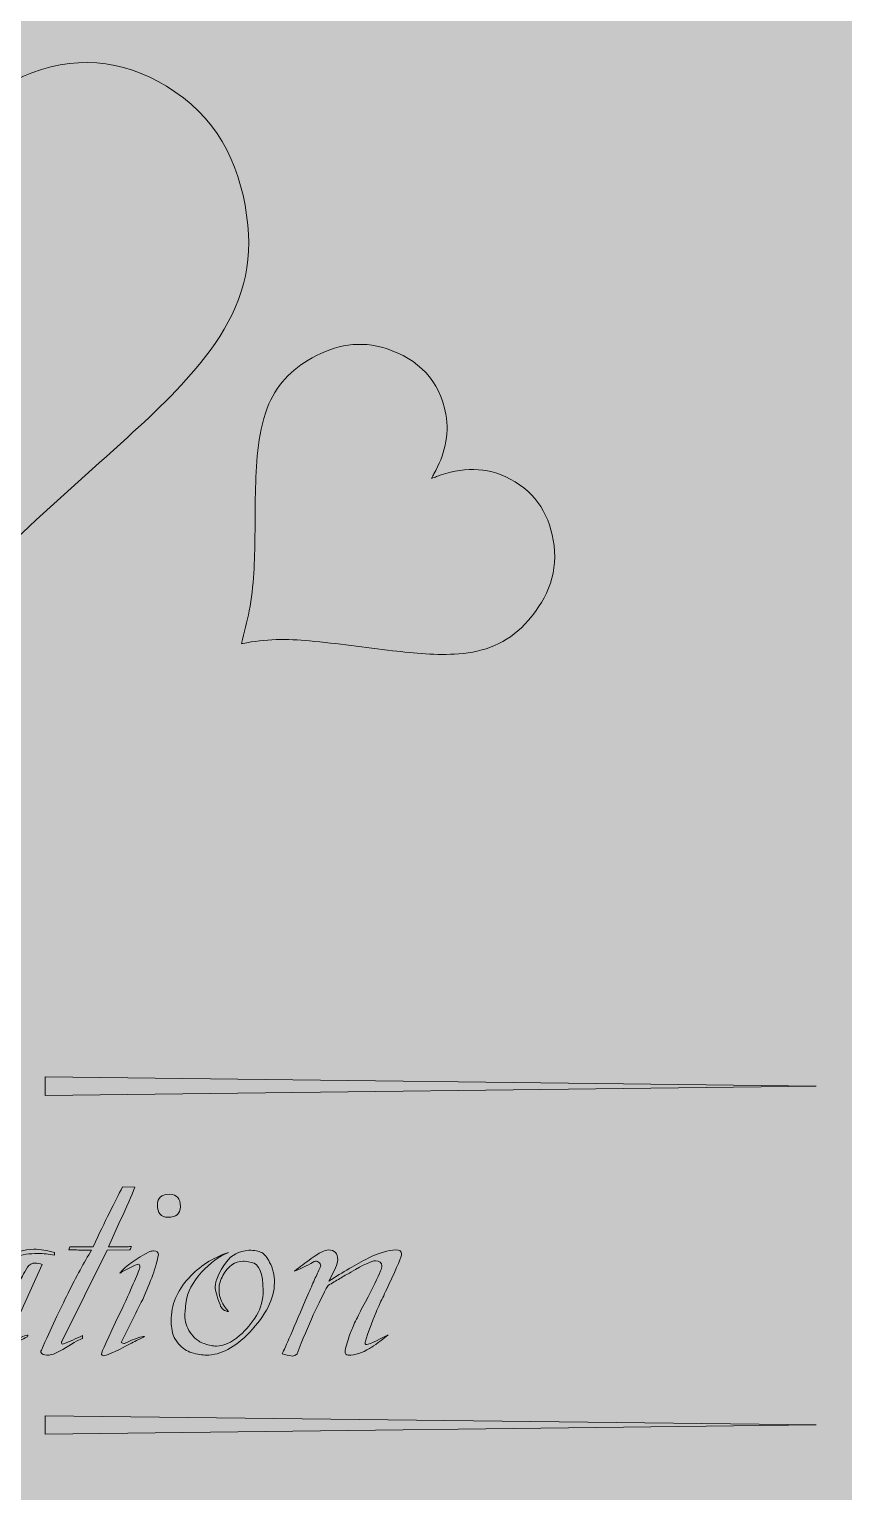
# Model space of a CAD drawing. Extents: x 207 to 1713, y -1033 to -34.
# Drawn here: x 1360.9 to 1504.3, y -791.5 to -533.9 of the extents above; entities that cross this region are included whole.
import ezdxf

# ---------------------------------------------------------------- set-up
doc = ezdxf.new("R2010")
doc.units = 0
doc.header["$MEASUREMENT"] = 0
doc.layers.add('Layer 1', color=7, linetype='Continuous', lineweight=0)

# ---------------------------------------------------------------- blocks, each defined once
blk = doc.blocks.new('Block_2')
at = {"layer": 'Layer 1', "true_color": 0xf15a24, "transparency": 33554687}
h = blk.add_hatch(color=20, dxfattribs=at)
h.dxf.hatch_style = 2
edge = h.paths.add_edge_path()
edge.add_spline(control_points=[(1344.89, -640.74), (1342.77, -637.76), (1340.82, -634.78), (1338.62, -631.99), (1333.62, -625.67), (1327.69, -620.26), (1321.7, -614.91), (1314.96, -608.9), (1308, -603.14), (1301.83, -596.51), (1298.66, -593.1), (1295.83, -589.44), (1293.55, -585.36), (1289.81, -578.63), (1289.32, -571.48), (1290.81, -564.11), (1292.52, -555.69), (1296.62, -548.72), (1304.07, -544.23), (1313.28, -538.69), (1322.84, -538.04), (1332.3, -543.62), (1338.21, -547.1), (1341.87, -552.53), (1344.2, -558.9), (1344.36, -559.36), (1344.53, -559.82), (1344.78, -560.51), (1345.04, -559.82), (1345.21, -559.33), (1345.39, -558.85), (1348.38, -550.92), (1353.25, -544.66), (1361.37, -541.59), (1370.28, -538.23), (1378.78, -539.63), (1386.54, -544.91), (1394.77, -550.51), (1398.39, -558.76), (1399.4, -568.43), (1400.27, -576.75), (1397.6, -583.94), (1392.74, -590.5), (1388.52, -596.2), (1383.41, -601.05), (1378.18, -605.79), (1371.6, -611.76), (1364.93, -617.64), (1358.47, -623.74), (1353.28, -628.64), (1348.72, -634.12), (1345.17, -640.37), (1345.09, -640.52), (1344.96, -640.65), (1344.89, -640.74)], knot_values=[0, 0, 0, 0, 1, 1, 1, 2, 2, 2, 3, 3, 3, 4, 4, 4, 5, 5, 5, 6, 6, 6, 7, 7, 7, 8, 8, 8, 9, 9, 9, 10, 10, 10, 11, 11, 11, 12, 12, 12, 13, 13, 13, 14, 14, 14, 15, 15, 15, 16, 16, 16, 17, 17, 17, 18, 18, 18, 18], degree=3, periodic=0)
h = blk.add_hatch(color=20, dxfattribs=at)
h.dxf.hatch_style = 2
edge = h.paths.add_edge_path()
edge.add_spline(control_points=[(1398.25, -642.1), (1398.73, -640.14), (1399.27, -638.24), (1399.64, -636.32), (1400.47, -631.95), (1400.58, -627.51), (1400.65, -623.08), (1400.72, -618.09), (1400.61, -613.1), (1401.15, -608.13), (1401.43, -605.57), (1401.93, -603.07), (1402.81, -600.64), (1404.27, -596.64), (1407.07, -593.85), (1410.7, -591.81), (1414.83, -589.48), (1419.22, -588.67), (1423.79, -590.16), (1429.43, -592), (1433.16, -595.75), (1434.25, -601.72), (1434.93, -605.45), (1433.99, -608.94), (1432.17, -612.22), (1432.04, -612.45), (1431.91, -612.69), (1431.71, -613.04), (1432.09, -612.9), (1432.36, -612.8), (1432.63, -612.7), (1437.01, -611.08), (1441.39, -610.85), (1445.61, -613.13), (1450.24, -615.63), (1452.72, -619.69), (1453.32, -624.84), (1453.96, -630.3), (1451.83, -634.79), (1448.16, -638.71), (1445, -642.08), (1441.03, -643.57), (1436.53, -643.91), (1432.63, -644.21), (1428.75, -643.83), (1424.88, -643.36), (1420.01, -642.77), (1415.15, -642.11), (1410.26, -641.62), (1406.34, -641.23), (1402.4, -641.3), (1398.51, -642.09), (1398.42, -642.1), (1398.32, -642.1), (1398.25, -642.1)], knot_values=[0, 0, 0, 0, 1, 1, 1, 2, 2, 2, 3, 3, 3, 4, 4, 4, 5, 5, 5, 6, 6, 6, 7, 7, 7, 8, 8, 8, 9, 9, 9, 10, 10, 10, 11, 11, 11, 12, 12, 12, 13, 13, 13, 14, 14, 14, 15, 15, 15, 16, 16, 16, 17, 17, 17, 18, 18, 18, 18], degree=3, periodic=0)
at = {"layer": 'Layer 1'}
for points in [[(1344.89, -640.74), (1342.77, -637.76), (1340.82, -634.78), (1338.62, -631.99), (1333.62, -625.67), (1327.69, -620.26), (1321.7, -614.91), (1314.96, -608.9), (1308, -603.14), (1301.83, -596.51), (1298.66, -593.1), (1295.83, -589.44), (1293.55, -585.36), (1289.81, -578.63), (1289.32, -571.48), (1290.81, -564.11), (1292.52, -555.69), (1296.62, -548.72), (1304.07, -544.23), (1313.28, -538.69), (1322.84, -538.04), (1332.3, -543.62), (1338.21, -547.1), (1341.87, -552.53), (1344.2, -558.9), (1344.36, -559.36), (1344.53, -559.82), (1344.78, -560.51), (1345.04, -559.82), (1345.21, -559.33), (1345.39, -558.85), (1348.38, -550.92), (1353.25, -544.66), (1361.37, -541.59), (1370.28, -538.23), (1378.78, -539.63), (1386.54, -544.91), (1394.77, -550.51), (1398.39, -558.76), (1399.4, -568.43), (1400.27, -576.75), (1397.6, -583.94), (1392.74, -590.5), (1388.52, -596.2), (1383.41, -601.05), (1378.18, -605.79), (1371.6, -611.76), (1364.93, -617.64), (1358.47, -623.74), (1353.28, -628.64), (1348.72, -634.12), (1345.17, -640.37), (1345.09, -640.52), (1344.96, -640.65), (1344.89, -640.74)], [(1398.25, -642.1), (1398.73, -640.14), (1399.27, -638.24), (1399.64, -636.32), (1400.47, -631.95), (1400.58, -627.51), (1400.65, -623.08), (1400.72, -618.09), (1400.61, -613.1), (1401.15, -608.13), (1401.43, -605.57), (1401.93, -603.07), (1402.81, -600.64), (1404.27, -596.64), (1407.07, -593.85), (1410.7, -591.81), (1414.83, -589.48), (1419.22, -588.67), (1423.79, -590.16), (1429.43, -592), (1433.16, -595.75), (1434.25, -601.72), (1434.93, -605.45), (1433.99, -608.94), (1432.17, -612.22), (1432.04, -612.45), (1431.91, -612.69), (1431.71, -613.04), (1432.09, -612.9), (1432.36, -612.8), (1432.63, -612.7), (1437.01, -611.08), (1441.39, -610.85), (1445.61, -613.13), (1450.24, -615.63), (1452.72, -619.69), (1453.32, -624.84), (1453.96, -630.3), (1451.83, -634.79), (1448.16, -638.71), (1445, -642.08), (1441.03, -643.57), (1436.53, -643.91), (1432.63, -644.21), (1428.75, -643.83), (1424.88, -643.36), (1420.01, -642.77), (1415.15, -642.11), (1410.26, -641.62), (1406.34, -641.23), (1402.4, -641.3), (1398.51, -642.09), (1398.42, -642.1), (1398.32, -642.1), (1398.25, -642.1)]]:
    blk.add_open_spline(points, degree=3, knots=[0, 0, 0, 0, 1, 1, 1, 2, 2, 2, 3, 3, 3, 4, 4, 4, 5, 5, 5, 6, 6, 6, 7, 7, 7, 8, 8, 8, 9, 9, 9, 10, 10, 10, 11, 11, 11, 12, 12, 12, 13, 13, 13, 14, 14, 14, 15, 15, 15, 16, 16, 16, 17, 17, 17, 18, 18, 18, 18], dxfattribs=at)
blk = doc.blocks.new('Block_4')
at = {"layer": 'Layer 1', "true_color": 0x000000, "transparency": 33554687}
h = blk.add_hatch(color=18, dxfattribs=at)
h.dxf.hatch_style = 2
edge = h.paths.add_edge_path()
edge.add_spline(control_points=[(1379.46, -737.86), (1378.94, -739.36), (1378.09, -741.32), (1376.93, -743.72), (1376.93, -743.72), (1374.84, -748.33), (1374.84, -748.33), (1374.84, -748.33), (1377.49, -748.33), (1377.49, -748.33), (1377.75, -748.33), (1378, -748.33), (1378.22, -748.33), (1378.45, -748.33), (1378.67, -748.31), (1378.9, -748.28), (1378.86, -748.39), (1378.77, -748.6), (1378.62, -748.9), (1378.62, -748.9), (1374.62, -748.95), (1374.62, -748.95), (1374.62, -748.95), (1366.62, -765), (1366.62, -765), (1366.59, -765.07), (1366.57, -765.15), (1366.57, -765.22), (1366.57, -765.41), (1366.64, -765.51), (1366.79, -765.51), (1367.96, -765.02), (1369.12, -764.51), (1370.28, -763.99), (1370.28, -763.99), (1370.28, -764.49), (1370.28, -764.49), (1369.83, -764.6), (1368.84, -765.15), (1367.3, -766.12), (1365.87, -766.99), (1364.9, -767.42), (1364.37, -767.42), (1363.21, -767.42), (1362.76, -767.12), (1363.02, -766.52), (1364.71, -762.77), (1366.28, -759.43), (1367.72, -756.53), (1369.17, -753.62), (1370.55, -751.09), (1371.86, -748.95), (1371.64, -748.95), (1371.34, -748.95), (1370.96, -748.95), (1370.62, -748.95), (1370.26, -748.94), (1369.86, -748.92), (1369.47, -748.91), (1369.08, -748.9), (1368.71, -748.9), (1368.37, -748.9), (1368.09, -748.9), (1367.86, -748.9), (1367.86, -748.9), (1368.03, -748.33), (1368.03, -748.33), (1368.03, -748.33), (1372.14, -748.33), (1372.14, -748.33), (1373.19, -746.08), (1374.15, -744.08), (1375.01, -742.34), (1375.88, -740.59), (1376.65, -739.08), (1377.32, -737.8), (1377.32, -737.8), (1379.46, -737.86), (1379.46, -737.86)], knot_values=[0, 0, 0, 0, 1, 1, 1, 2, 2, 2, 3, 3, 3, 4, 4, 4, 5, 5, 5, 6, 6, 6, 7, 7, 7, 8, 8, 8, 9, 9, 9, 10, 10, 10, 11, 11, 11, 12, 12, 12, 13, 13, 13, 14, 14, 14, 15, 15, 15, 16, 16, 16, 17, 17, 17, 18, 18, 18, 19, 19, 19, 20, 20, 20, 21, 21, 21, 22, 22, 22, 23, 23, 23, 24, 24, 24, 25, 25, 25, 26, 26, 26, 26], degree=3, periodic=0)
h = blk.add_hatch(color=18, dxfattribs=at)
h.dxf.hatch_style = 2
edge = h.paths.add_edge_path()
edge.add_spline(control_points=[(1387.51, -741.3), (1387.51, -742.53), (1386.78, -743.15), (1385.32, -743.15), (1384.08, -743.15), (1383.46, -742.42), (1383.46, -740.96), (1383.46, -739.72), (1384.19, -739.1), (1385.65, -739.1), (1386.89, -739.1), (1387.51, -739.83), (1387.51, -741.3)], knot_values=[0, 0, 0, 0, 1, 1, 1, 2, 2, 2, 3, 3, 3, 4, 4, 4, 4], degree=3, periodic=0)
edge = h.paths.add_edge_path()
edge.add_spline(control_points=[(1382.78, -749.07), (1383.38, -749.07), (1383.66, -749.29), (1383.63, -749.74), (1383.44, -750.79), (1383.11, -751.97), (1382.64, -753.29), (1382.17, -754.6), (1381.58, -756.05), (1380.87, -757.62), (1380.23, -758.9), (1379.6, -760.17), (1378.98, -761.42), (1378.36, -762.68), (1377.73, -763.95), (1377.1, -765.22), (1377.17, -765.26), (1377.27, -765.29), (1377.38, -765.31), (1377.49, -765.33), (1377.58, -765.36), (1377.66, -765.39), (1379.5, -764.49), (1380.68, -764.08), (1381.21, -764.15), (1381.02, -764.23), (1380.62, -764.43), (1380, -764.75), (1379.38, -765.06), (1378.52, -765.51), (1377.43, -766.07), (1375.56, -767.04), (1374.41, -767.53), (1374, -767.53), (1373.74, -767.53), (1373.61, -767.42), (1373.61, -767.19), (1373.61, -766.93), (1374.69, -764.55), (1376.87, -760.04), (1377.85, -757.94), (1378.63, -756.23), (1379.21, -754.89), (1379.79, -753.56), (1380.17, -752.59), (1380.36, -751.99), (1380.4, -751.62), (1380.32, -751.43), (1380.14, -751.43), (1379.87, -751.43), (1379.33, -751.65), (1378.5, -752.11), (1377.98, -752.37), (1377.58, -752.58), (1377.32, -752.72), (1377.06, -752.88), (1376.89, -752.97), (1376.82, -753.01), (1377.98, -751.65), (1379.74, -750.38), (1382.11, -749.18), (1382.41, -749.1), (1382.63, -749.07), (1382.78, -749.07)], knot_values=[0, 0, 0, 0, 1, 1, 1, 2, 2, 2, 3, 3, 3, 4, 4, 4, 5, 5, 5, 6, 6, 6, 7, 7, 7, 8, 8, 8, 9, 9, 9, 10, 10, 10, 11, 11, 11, 12, 12, 12, 13, 13, 13, 14, 14, 14, 15, 15, 15, 16, 16, 16, 17, 17, 17, 18, 18, 18, 19, 19, 19, 20, 20, 20, 21, 21, 21, 21], degree=3, periodic=0)
h = blk.add_hatch(color=18, dxfattribs=at)
h.dxf.hatch_style = 2
edge = h.paths.add_edge_path()
edge.add_spline(control_points=[(1365.33, -749.8), (1364.84, -749.72), (1364.36, -749.66), (1363.89, -749.6), (1363.42, -749.54), (1362.93, -749.52), (1362.4, -749.52), (1359.62, -749.52), (1356.87, -750.3), (1354.13, -751.88), (1351.46, -753.42), (1349.28, -755.33), (1347.59, -757.62), (1347.29, -758), (1347.01, -758.37), (1346.75, -758.75), (1346.49, -759.12), (1346.21, -759.52), (1345.91, -759.93), (1345.27, -760.98), (1344.95, -761.86), (1344.95, -762.58), (1344.95, -763.33), (1345.18, -763.94), (1345.65, -764.41), (1346.12, -764.88), (1346.73, -765.11), (1347.48, -765.11), (1349.17, -765.11), (1351.27, -763.95), (1353.79, -761.62), (1355.63, -759.82), (1357.6, -757.12), (1359.7, -753.51), (1359.96, -752.99), (1360.25, -752.47), (1360.57, -751.96), (1360.89, -751.46), (1361.35, -751.2), (1361.95, -751.2), (1362.33, -751.2), (1362.74, -751.3), (1363.19, -751.49), (1363.19, -751.49), (1357.17, -764.72), (1357.17, -764.72), (1357.09, -765.02), (1357.2, -765.17), (1357.5, -765.17), (1357.65, -765.17), (1358.41, -764.83), (1359.76, -764.15), (1360.21, -763.97), (1360.51, -763.89), (1360.66, -763.93), (1360.62, -764), (1360.6, -764.1), (1360.6, -764.21), (1360.41, -764.29), (1360.04, -764.46), (1359.47, -764.75), (1358.91, -765.03), (1358.2, -765.43), (1357.34, -765.96), (1355.72, -766.93), (1354.69, -767.42), (1354.24, -767.42), (1353.86, -767.42), (1353.68, -767.18), (1353.68, -766.69), (1353.68, -765.56), (1353.98, -764.38), (1354.58, -763.14), (1354.61, -763.07), (1354.78, -762.77), (1355.08, -762.24), (1355.38, -761.71), (1355.81, -760.93), (1356.38, -759.87), (1355.85, -760.44), (1355.17, -761.12), (1354.32, -761.93), (1353.48, -762.74), (1352.51, -763.69), (1351.42, -764.77), (1349.43, -766.54), (1347.46, -767.42), (1345.51, -767.42), (1344.2, -767.42), (1343.2, -767.08), (1342.53, -766.41), (1342.08, -766.03), (1341.85, -765.51), (1341.85, -764.83), (1341.85, -761.53), (1343.11, -758.54), (1345.62, -755.88), (1347.91, -753.4), (1350.71, -751.64), (1354.01, -750.59), (1357.73, -749.38), (1360.28, -748.78), (1361.67, -748.78), (1362.87, -748.78), (1364.09, -748.97), (1365.33, -749.35), (1365.33, -749.35), (1365.33, -749.8), (1365.33, -749.8)], knot_values=[0, 0, 0, 0, 1, 1, 1, 2, 2, 2, 3, 3, 3, 4, 4, 4, 5, 5, 5, 6, 6, 6, 7, 7, 7, 8, 8, 8, 9, 9, 9, 10, 10, 10, 11, 11, 11, 12, 12, 12, 13, 13, 13, 14, 14, 14, 15, 15, 15, 16, 16, 16, 17, 17, 17, 18, 18, 18, 19, 19, 19, 20, 20, 20, 21, 21, 21, 22, 22, 22, 23, 23, 23, 24, 24, 24, 25, 25, 25, 26, 26, 26, 27, 27, 27, 28, 28, 28, 29, 29, 29, 30, 30, 30, 31, 31, 31, 32, 32, 32, 33, 33, 33, 34, 34, 34, 35, 35, 35, 36, 36, 36, 36], degree=3, periodic=0)
h = blk.add_hatch(color=18, dxfattribs=at)
h.dxf.hatch_style = 2
edge = h.paths.add_edge_path()
edge.add_spline(control_points=[(1401.84, -749.37), (1402.35, -749.66), (1402.81, -750.23), (1403.22, -751.09), (1403.78, -752.07), (1404.07, -753.27), (1404.07, -754.69), (1404.07, -757.47), (1402.6, -760.38), (1399.67, -763.42), (1397.12, -766.09), (1394.59, -767.42), (1392.07, -767.42), (1391.4, -767.42), (1390.51, -767.27), (1389.43, -766.97), (1389.05, -766.86), (1388.67, -766.67), (1388.27, -766.41), (1387.88, -766.14), (1387.53, -765.83), (1387.23, -765.48), (1386.93, -765.12), (1386.67, -764.74), (1386.44, -764.32), (1386.22, -763.91), (1386.08, -763.52), (1386.05, -763.14), (1385.94, -762.47), (1385.88, -762.03), (1385.88, -761.85), (1385.88, -761.85), (1385.88, -761.4), (1385.88, -761.4), (1385.88, -758.58), (1386.91, -756.07), (1388.98, -753.85), (1390.85, -751.79), (1393.18, -750.28), (1395.96, -749.35), (1394.34, -750.02), (1392.77, -751.19), (1391.23, -752.84), (1389.65, -754.6), (1388.75, -756.31), (1388.53, -757.96), (1388.45, -758.6), (1388.39, -759.11), (1388.36, -759.51), (1388.32, -759.9), (1388.3, -760.19), (1388.3, -760.38), (1388.3, -761.47), (1388.61, -762.48), (1389.23, -763.42), (1389.85, -764.36), (1390.67, -765.02), (1391.68, -765.39), (1392.58, -765.69), (1393.31, -765.84), (1393.87, -765.84), (1395.11, -765.84), (1396.46, -765.22), (1397.93, -763.99), (1399.13, -762.93), (1400.12, -761.75), (1400.91, -760.44), (1401.7, -759.12), (1402.09, -757.66), (1402.09, -756.05), (1402.09, -753.01), (1401.4, -751.35), (1400.01, -751.09), (1399.26, -750.94), (1398.77, -750.87), (1398.55, -750.87), (1397.12, -750.87), (1395.94, -751.71), (1395, -753.4), (1394.55, -754.15), (1394.32, -754.96), (1394.32, -755.82), (1394.32, -757.32), (1394.89, -758.64), (1396.01, -759.76), (1395.26, -759.69), (1394.76, -759.28), (1394.49, -758.52), (1393.93, -757.02), (1393.65, -755.97), (1393.65, -755.37), (1393.65, -754.32), (1394.31, -752.86), (1395.62, -750.98), (1396.48, -749.78), (1397.8, -749.1), (1399.56, -748.95), (1400.57, -748.95), (1401.33, -749.09), (1401.84, -749.37)], knot_values=[0, 0, 0, 0, 1, 1, 1, 2, 2, 2, 3, 3, 3, 4, 4, 4, 5, 5, 5, 6, 6, 6, 7, 7, 7, 8, 8, 8, 9, 9, 9, 10, 10, 10, 11, 11, 11, 12, 12, 12, 13, 13, 13, 14, 14, 14, 15, 15, 15, 16, 16, 16, 17, 17, 17, 18, 18, 18, 19, 19, 19, 20, 20, 20, 21, 21, 21, 22, 22, 22, 23, 23, 23, 24, 24, 24, 25, 25, 25, 26, 26, 26, 27, 27, 27, 28, 28, 28, 29, 29, 29, 30, 30, 30, 31, 31, 31, 32, 32, 32, 33, 33, 33, 33], degree=3, periodic=0)
h = blk.add_hatch(color=18, dxfattribs=at)
h.dxf.hatch_style = 2
edge = h.paths.add_edge_path()
edge.add_spline(control_points=[(1425.4, -748.9), (1426.12, -748.9), (1426.47, -749.12), (1426.47, -749.57), (1426.47, -750.02), (1425.72, -751.82), (1424.22, -754.98), (1423.7, -756.14), (1423.24, -757.13), (1422.84, -757.93), (1422.45, -758.74), (1422.16, -759.39), (1421.97, -759.87), (1421.18, -761.75), (1420.56, -763.44), (1420.11, -764.94), (1420, -765.36), (1420.07, -765.56), (1420.34, -765.56), (1420.6, -765.56), (1421.2, -765.32), (1422.14, -764.83), (1423.34, -764.23), (1424, -763.91), (1424.11, -763.87), (1422.27, -765.3), (1421.18, -766.09), (1420.84, -766.24), (1419.53, -767.03), (1418.27, -767.42), (1417.07, -767.42), (1416.7, -767.42), (1416.51, -767.18), (1416.51, -766.69), (1416.51, -766.43), (1416.83, -765.34), (1417.46, -763.42), (1417.73, -762.78), (1418.07, -762.01), (1418.51, -761.11), (1418.94, -760.21), (1419.47, -759.18), (1420.11, -758.02), (1421.43, -755.58), (1422.31, -753.76), (1422.76, -752.56), (1422.91, -752.22), (1422.98, -751.94), (1422.98, -751.71), (1422.98, -751.11), (1422.61, -750.81), (1421.86, -750.81), (1421.22, -750.81), (1419.77, -751.49), (1417.52, -752.84), (1416.88, -753.18), (1416.24, -753.54), (1415.58, -753.94), (1414.92, -754.33), (1414.24, -754.73), (1413.52, -755.15), (1411.87, -758.07), (1410.05, -762.09), (1408.06, -767.19), (1407.8, -767.46), (1407.52, -767.59), (1407.22, -767.59), (1406.62, -767.48), (1406.02, -767.34), (1405.42, -767.19), (1405.68, -766.67), (1406.19, -765.54), (1406.94, -763.82), (1407.69, -762.09), (1408.7, -759.74), (1409.98, -756.78), (1410.39, -755.8), (1410.77, -754.92), (1411.13, -754.13), (1411.49, -753.34), (1411.82, -752.63), (1412.12, -751.99), (1412.19, -751.84), (1412.23, -751.75), (1412.23, -751.71), (1412.23, -751.45), (1412.11, -751.23), (1411.86, -751.06), (1411.62, -750.9), (1411.36, -750.85), (1411.1, -750.92), (1410.35, -751.41), (1409.19, -751.97), (1407.61, -752.61), (1408.1, -752.24), (1408.59, -751.87), (1409.08, -751.51), (1409.56, -751.16), (1410.05, -750.79), (1410.54, -750.42), (1411.93, -749.4), (1412.94, -748.9), (1413.58, -748.9), (1414.67, -748.9), (1415.21, -749.48), (1415.21, -750.64), (1415.21, -751.28), (1414.69, -752.54), (1413.64, -754.41), (1416.15, -752.8), (1418.46, -751.45), (1420.56, -750.36), (1422.59, -749.38), (1424.2, -748.9), (1425.4, -748.9)], knot_values=[0, 0, 0, 0, 1, 1, 1, 2, 2, 2, 3, 3, 3, 4, 4, 4, 5, 5, 5, 6, 6, 6, 7, 7, 7, 8, 8, 8, 9, 9, 9, 10, 10, 10, 11, 11, 11, 12, 12, 12, 13, 13, 13, 14, 14, 14, 15, 15, 15, 16, 16, 16, 17, 17, 17, 18, 18, 18, 19, 19, 19, 20, 20, 20, 21, 21, 21, 22, 22, 22, 23, 23, 23, 24, 24, 24, 25, 25, 25, 26, 26, 26, 27, 27, 27, 28, 28, 28, 29, 29, 29, 30, 30, 30, 31, 31, 31, 32, 32, 32, 33, 33, 33, 34, 34, 34, 35, 35, 35, 36, 36, 36, 37, 37, 37, 38, 38, 38, 38], degree=3, periodic=0)
at = {"layer": 'Layer 1'}
for points, knots in [([(1379.46, -737.86), (1378.94, -739.36), (1378.09, -741.32), (1376.93, -743.72), (1376.93, -743.72), (1374.84, -748.33), (1374.84, -748.33), (1374.84, -748.33), (1377.49, -748.33), (1377.49, -748.33), (1377.75, -748.33), (1378, -748.33), (1378.22, -748.33), (1378.45, -748.33), (1378.67, -748.31), (1378.9, -748.28), (1378.86, -748.39), (1378.77, -748.6), (1378.62, -748.9), (1378.62, -748.9), (1374.62, -748.95), (1374.62, -748.95), (1374.62, -748.95), (1366.62, -765), (1366.62, -765), (1366.59, -765.07), (1366.57, -765.15), (1366.57, -765.22), (1366.57, -765.41), (1366.64, -765.51), (1366.79, -765.51), (1367.96, -765.02), (1369.12, -764.51), (1370.28, -763.99), (1370.28, -763.99), (1370.28, -764.49), (1370.28, -764.49), (1369.83, -764.6), (1368.84, -765.15), (1367.3, -766.12), (1365.87, -766.99), (1364.9, -767.42), (1364.37, -767.42), (1363.21, -767.42), (1362.76, -767.12), (1363.02, -766.52), (1364.71, -762.77), (1366.28, -759.43), (1367.72, -756.53), (1369.17, -753.62), (1370.55, -751.09), (1371.86, -748.95), (1371.64, -748.95), (1371.34, -748.95), (1370.96, -748.95), (1370.62, -748.95), (1370.26, -748.94), (1369.86, -748.92), (1369.47, -748.91), (1369.08, -748.9), (1368.71, -748.9), (1368.37, -748.9), (1368.09, -748.9), (1367.86, -748.9), (1367.86, -748.9), (1368.03, -748.33), (1368.03, -748.33), (1368.03, -748.33), (1372.14, -748.33), (1372.14, -748.33), (1373.19, -746.08), (1374.15, -744.08), (1375.01, -742.34), (1375.88, -740.59), (1376.65, -739.08), (1377.32, -737.8), (1377.32, -737.8), (1379.46, -737.86), (1379.46, -737.86)], [0, 0, 0, 0, 1, 1, 1, 2, 2, 2, 3, 3, 3, 4, 4, 4, 5, 5, 5, 6, 6, 6, 7, 7, 7, 8, 8, 8, 9, 9, 9, 10, 10, 10, 11, 11, 11, 12, 12, 12, 13, 13, 13, 14, 14, 14, 15, 15, 15, 16, 16, 16, 17, 17, 17, 18, 18, 18, 19, 19, 19, 20, 20, 20, 21, 21, 21, 22, 22, 22, 23, 23, 23, 24, 24, 24, 25, 25, 25, 26, 26, 26, 26]), ([(1387.51, -741.3), (1387.51, -742.53), (1386.78, -743.15), (1385.32, -743.15), (1384.08, -743.15), (1383.46, -742.42), (1383.46, -740.96), (1383.46, -739.72), (1384.19, -739.1), (1385.65, -739.1), (1386.89, -739.1), (1387.51, -739.83), (1387.51, -741.3)], [0, 0, 0, 0, 1, 1, 1, 2, 2, 2, 3, 3, 3, 4, 4, 4, 4]), ([(1365.33, -749.8), (1364.84, -749.72), (1364.36, -749.66), (1363.89, -749.6), (1363.42, -749.54), (1362.93, -749.52), (1362.4, -749.52), (1359.62, -749.52), (1356.87, -750.3), (1354.13, -751.88), (1351.46, -753.42), (1349.28, -755.33), (1347.59, -757.62), (1347.29, -758), (1347.01, -758.37), (1346.75, -758.75), (1346.49, -759.12), (1346.21, -759.52), (1345.91, -759.93), (1345.27, -760.98), (1344.95, -761.86), (1344.95, -762.58), (1344.95, -763.33), (1345.18, -763.94), (1345.65, -764.41), (1346.12, -764.88), (1346.73, -765.11), (1347.48, -765.11), (1349.17, -765.11), (1351.27, -763.95), (1353.79, -761.62), (1355.63, -759.82), (1357.6, -757.12), (1359.7, -753.51), (1359.96, -752.99), (1360.25, -752.47), (1360.57, -751.96), (1360.89, -751.46), (1361.35, -751.2), (1361.95, -751.2), (1362.33, -751.2), (1362.74, -751.3), (1363.19, -751.49), (1363.19, -751.49), (1357.17, -764.72), (1357.17, -764.72), (1357.09, -765.02), (1357.2, -765.17), (1357.5, -765.17), (1357.65, -765.17), (1358.41, -764.83), (1359.76, -764.15), (1360.21, -763.97), (1360.51, -763.89), (1360.66, -763.93), (1360.62, -764), (1360.6, -764.1), (1360.6, -764.21), (1360.41, -764.29), (1360.04, -764.46), (1359.47, -764.75), (1358.91, -765.03), (1358.2, -765.43), (1357.34, -765.96), (1355.72, -766.93), (1354.69, -767.42), (1354.24, -767.42), (1353.86, -767.42), (1353.68, -767.18), (1353.68, -766.69), (1353.68, -765.56), (1353.98, -764.38), (1354.58, -763.14), (1354.61, -763.07), (1354.78, -762.77), (1355.08, -762.24), (1355.38, -761.71), (1355.81, -760.93), (1356.38, -759.87), (1355.85, -760.44), (1355.17, -761.12), (1354.32, -761.93), (1353.48, -762.74), (1352.51, -763.69), (1351.42, -764.77), (1349.43, -766.54), (1347.46, -767.42), (1345.51, -767.42), (1344.2, -767.42), (1343.2, -767.08), (1342.53, -766.41), (1342.08, -766.03), (1341.85, -765.51), (1341.85, -764.83), (1341.85, -761.53), (1343.11, -758.54), (1345.62, -755.88), (1347.91, -753.4), (1350.71, -751.64), (1354.01, -750.59), (1357.73, -749.38), (1360.28, -748.78), (1361.67, -748.78), (1362.87, -748.78), (1364.09, -748.97), (1365.33, -749.35), (1365.33, -749.35), (1365.33, -749.8), (1365.33, -749.8)], [0, 0, 0, 0, 1, 1, 1, 2, 2, 2, 3, 3, 3, 4, 4, 4, 5, 5, 5, 6, 6, 6, 7, 7, 7, 8, 8, 8, 9, 9, 9, 10, 10, 10, 11, 11, 11, 12, 12, 12, 13, 13, 13, 14, 14, 14, 15, 15, 15, 16, 16, 16, 17, 17, 17, 18, 18, 18, 19, 19, 19, 20, 20, 20, 21, 21, 21, 22, 22, 22, 23, 23, 23, 24, 24, 24, 25, 25, 25, 26, 26, 26, 27, 27, 27, 28, 28, 28, 29, 29, 29, 30, 30, 30, 31, 31, 31, 32, 32, 32, 33, 33, 33, 34, 34, 34, 35, 35, 35, 36, 36, 36, 36]), ([(1382.78, -749.07), (1383.38, -749.07), (1383.66, -749.29), (1383.63, -749.74), (1383.44, -750.79), (1383.11, -751.97), (1382.64, -753.29), (1382.17, -754.6), (1381.58, -756.05), (1380.87, -757.62), (1380.23, -758.9), (1379.6, -760.17), (1378.98, -761.42), (1378.36, -762.68), (1377.73, -763.95), (1377.1, -765.22), (1377.17, -765.26), (1377.27, -765.29), (1377.38, -765.31), (1377.49, -765.33), (1377.58, -765.36), (1377.66, -765.39), (1379.5, -764.49), (1380.68, -764.08), (1381.21, -764.15), (1381.02, -764.23), (1380.62, -764.43), (1380, -764.75), (1379.38, -765.06), (1378.52, -765.51), (1377.43, -766.07), (1375.56, -767.04), (1374.41, -767.53), (1374, -767.53), (1373.74, -767.53), (1373.61, -767.42), (1373.61, -767.19), (1373.61, -766.93), (1374.69, -764.55), (1376.87, -760.04), (1377.85, -757.94), (1378.63, -756.23), (1379.21, -754.89), (1379.79, -753.56), (1380.17, -752.59), (1380.36, -751.99), (1380.4, -751.62), (1380.32, -751.43), (1380.14, -751.43), (1379.87, -751.43), (1379.33, -751.65), (1378.5, -752.11), (1377.98, -752.37), (1377.58, -752.58), (1377.32, -752.72), (1377.06, -752.88), (1376.89, -752.97), (1376.82, -753.01), (1377.98, -751.65), (1379.74, -750.38), (1382.11, -749.18), (1382.41, -749.1), (1382.63, -749.07), (1382.78, -749.07)], [0, 0, 0, 0, 1, 1, 1, 2, 2, 2, 3, 3, 3, 4, 4, 4, 5, 5, 5, 6, 6, 6, 7, 7, 7, 8, 8, 8, 9, 9, 9, 10, 10, 10, 11, 11, 11, 12, 12, 12, 13, 13, 13, 14, 14, 14, 15, 15, 15, 16, 16, 16, 17, 17, 17, 18, 18, 18, 19, 19, 19, 20, 20, 20, 21, 21, 21, 21]), ([(1401.84, -749.37), (1402.35, -749.66), (1402.81, -750.23), (1403.22, -751.09), (1403.78, -752.07), (1404.07, -753.27), (1404.07, -754.69), (1404.07, -757.47), (1402.6, -760.38), (1399.67, -763.42), (1397.12, -766.09), (1394.59, -767.42), (1392.07, -767.42), (1391.4, -767.42), (1390.51, -767.27), (1389.43, -766.97), (1389.05, -766.86), (1388.67, -766.67), (1388.27, -766.41), (1387.88, -766.14), (1387.53, -765.83), (1387.23, -765.48), (1386.93, -765.12), (1386.67, -764.74), (1386.44, -764.32), (1386.22, -763.91), (1386.08, -763.52), (1386.05, -763.14), (1385.94, -762.47), (1385.88, -762.03), (1385.88, -761.85), (1385.88, -761.85), (1385.88, -761.4), (1385.88, -761.4), (1385.88, -758.58), (1386.91, -756.07), (1388.98, -753.85), (1390.85, -751.79), (1393.18, -750.28), (1395.96, -749.35), (1394.34, -750.02), (1392.77, -751.19), (1391.23, -752.84), (1389.65, -754.6), (1388.75, -756.31), (1388.53, -757.96), (1388.45, -758.6), (1388.39, -759.11), (1388.36, -759.51), (1388.32, -759.9), (1388.3, -760.19), (1388.3, -760.38), (1388.3, -761.47), (1388.61, -762.48), (1389.23, -763.42), (1389.85, -764.36), (1390.67, -765.02), (1391.68, -765.39), (1392.58, -765.69), (1393.31, -765.84), (1393.87, -765.84), (1395.11, -765.84), (1396.46, -765.22), (1397.93, -763.99), (1399.13, -762.93), (1400.12, -761.75), (1400.91, -760.44), (1401.7, -759.12), (1402.09, -757.66), (1402.09, -756.05), (1402.09, -753.01), (1401.4, -751.35), (1400.01, -751.09), (1399.26, -750.94), (1398.77, -750.87), (1398.55, -750.87), (1397.12, -750.87), (1395.94, -751.71), (1395, -753.4), (1394.55, -754.15), (1394.32, -754.96), (1394.32, -755.82), (1394.32, -757.32), (1394.89, -758.64), (1396.01, -759.76), (1395.26, -759.69), (1394.76, -759.28), (1394.49, -758.52), (1393.93, -757.02), (1393.65, -755.97), (1393.65, -755.37), (1393.65, -754.32), (1394.31, -752.86), (1395.62, -750.98), (1396.48, -749.78), (1397.8, -749.1), (1399.56, -748.95), (1400.57, -748.95), (1401.33, -749.09), (1401.84, -749.37)], [0, 0, 0, 0, 1, 1, 1, 2, 2, 2, 3, 3, 3, 4, 4, 4, 5, 5, 5, 6, 6, 6, 7, 7, 7, 8, 8, 8, 9, 9, 9, 10, 10, 10, 11, 11, 11, 12, 12, 12, 13, 13, 13, 14, 14, 14, 15, 15, 15, 16, 16, 16, 17, 17, 17, 18, 18, 18, 19, 19, 19, 20, 20, 20, 21, 21, 21, 22, 22, 22, 23, 23, 23, 24, 24, 24, 25, 25, 25, 26, 26, 26, 27, 27, 27, 28, 28, 28, 29, 29, 29, 30, 30, 30, 31, 31, 31, 32, 32, 32, 33, 33, 33, 33]), ([(1425.4, -748.9), (1426.12, -748.9), (1426.47, -749.12), (1426.47, -749.57), (1426.47, -750.02), (1425.72, -751.82), (1424.22, -754.98), (1423.7, -756.14), (1423.24, -757.13), (1422.84, -757.93), (1422.45, -758.74), (1422.16, -759.39), (1421.97, -759.87), (1421.18, -761.75), (1420.56, -763.44), (1420.11, -764.94), (1420, -765.36), (1420.07, -765.56), (1420.34, -765.56), (1420.6, -765.56), (1421.2, -765.32), (1422.14, -764.83), (1423.34, -764.23), (1424, -763.91), (1424.11, -763.87), (1422.27, -765.3), (1421.18, -766.09), (1420.84, -766.24), (1419.53, -767.03), (1418.27, -767.42), (1417.07, -767.42), (1416.7, -767.42), (1416.51, -767.18), (1416.51, -766.69), (1416.51, -766.43), (1416.83, -765.34), (1417.46, -763.42), (1417.73, -762.78), (1418.07, -762.01), (1418.51, -761.11), (1418.94, -760.21), (1419.47, -759.18), (1420.11, -758.02), (1421.43, -755.58), (1422.31, -753.76), (1422.76, -752.56), (1422.91, -752.22), (1422.98, -751.94), (1422.98, -751.71), (1422.98, -751.11), (1422.61, -750.81), (1421.86, -750.81), (1421.22, -750.81), (1419.77, -751.49), (1417.52, -752.84), (1416.88, -753.18), (1416.24, -753.54), (1415.58, -753.94), (1414.92, -754.33), (1414.24, -754.73), (1413.52, -755.15), (1411.87, -758.07), (1410.05, -762.09), (1408.06, -767.19), (1407.8, -767.46), (1407.52, -767.59), (1407.22, -767.59), (1406.62, -767.48), (1406.02, -767.34), (1405.42, -767.19), (1405.68, -766.67), (1406.19, -765.54), (1406.94, -763.82), (1407.69, -762.09), (1408.7, -759.74), (1409.98, -756.78), (1410.39, -755.8), (1410.77, -754.92), (1411.13, -754.13), (1411.49, -753.34), (1411.82, -752.63), (1412.12, -751.99), (1412.19, -751.84), (1412.23, -751.75), (1412.23, -751.71), (1412.23, -751.45), (1412.11, -751.23), (1411.86, -751.06), (1411.62, -750.9), (1411.36, -750.85), (1411.1, -750.92), (1410.35, -751.41), (1409.19, -751.97), (1407.61, -752.61), (1408.1, -752.24), (1408.59, -751.87), (1409.08, -751.51), (1409.56, -751.16), (1410.05, -750.79), (1410.54, -750.42), (1411.93, -749.4), (1412.94, -748.9), (1413.58, -748.9), (1414.67, -748.9), (1415.21, -749.48), (1415.21, -750.64), (1415.21, -751.28), (1414.69, -752.54), (1413.64, -754.41), (1416.15, -752.8), (1418.46, -751.45), (1420.56, -750.36), (1422.59, -749.38), (1424.2, -748.9), (1425.4, -748.9)], [0, 0, 0, 0, 1, 1, 1, 2, 2, 2, 3, 3, 3, 4, 4, 4, 5, 5, 5, 6, 6, 6, 7, 7, 7, 8, 8, 8, 9, 9, 9, 10, 10, 10, 11, 11, 11, 12, 12, 12, 13, 13, 13, 14, 14, 14, 15, 15, 15, 16, 16, 16, 17, 17, 17, 18, 18, 18, 19, 19, 19, 20, 20, 20, 21, 21, 21, 22, 22, 22, 23, 23, 23, 24, 24, 24, 25, 25, 25, 26, 26, 26, 27, 27, 27, 28, 28, 28, 29, 29, 29, 30, 30, 30, 31, 31, 31, 32, 32, 32, 33, 33, 33, 34, 34, 34, 35, 35, 35, 36, 36, 36, 37, 37, 37, 38, 38, 38, 38])]:
    blk.add_open_spline(points, degree=3, knots=knots, dxfattribs=at)
blk = doc.blocks.new('Block_3')
at = {"layer": 'Layer 1', "true_color": 0x000000, "transparency": 33554687}
h = blk.add_hatch(color=18, dxfattribs=at)
h.dxf.hatch_style = 2
h.paths.add_polyline_path([(1499.49, -720.03), (1363.67, -721.67), (1363.67, -718.4)])
h = blk.add_hatch(color=18, dxfattribs=at)
h.dxf.hatch_style = 2
h.paths.add_polyline_path([(1499.49, -779.72), (1363.67, -781.35), (1363.67, -778.09)])
at = {"layer": 'Layer 1'}
for points in [[(1499.49, -720.03), (1363.67, -721.67), (1363.67, -718.4), (1499.49, -720.03)], [(1499.49, -779.72), (1363.67, -781.35), (1363.67, -778.09), (1499.49, -779.72)]]:
    blk.add_lwpolyline(points, close=True, dxfattribs=at)
blk.add_blockref('Block_4', (0, 0), dxfattribs=at)
blk = doc.blocks.new('Block_0')
at = {"layer": 'Layer 1', "true_color": 0xffde69, "transparency": 33554687}
h = blk.add_hatch(color=41, dxfattribs=at)
h.dxf.hatch_style = 2
h.paths.add_polyline_path([(1685.53, -1018.04), (990.24, -1018.04), (990.24, -322.75), (1685.53, -322.75)])
at = {"layer": 'Layer 1'}
for name in ['Block_2', 'Block_3']:
    blk.add_blockref(name, (0, 0), dxfattribs=at)

msp = doc.modelspace()

# ---------------------------------------------------------------- hatches: boundary and pattern name
at = {"layer": 'Layer 1', "true_color": 0xa868ac, "transparency": 33554687}
h = msp.add_hatch(color=203, dxfattribs=at)
h.dxf.hatch_style = 2
h.paths.add_polyline_path([(1712.68, -1033.49), (960, -1033.49), (960, -301.91), (1712.68, -301.91)])

# ---------------------------------------------------------------- block references
at = {"layer": 'Layer 1'}
msp.add_blockref('Block_0', (0, 0), dxfattribs=at)

doc.saveas('drawing.dxf')
